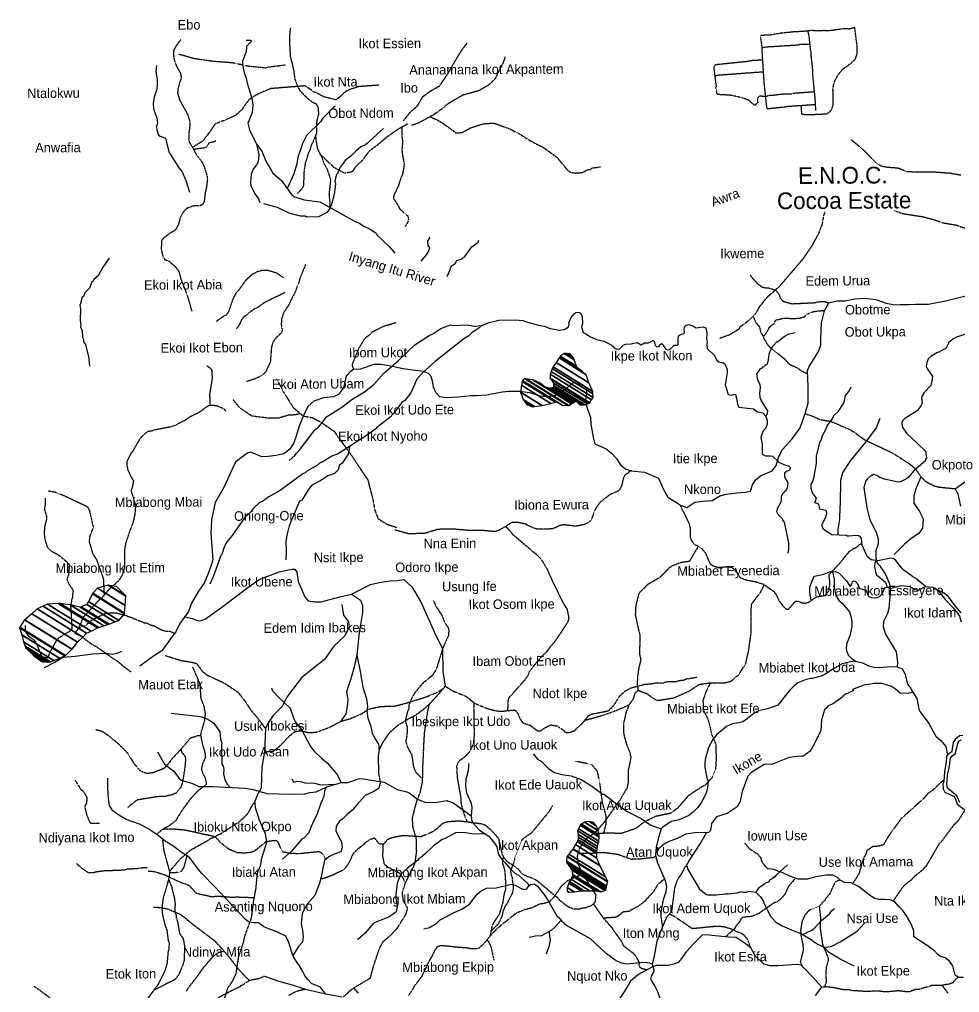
# Model space of a CAD drawing. Header units: metres. Extents: x 321186 to 621985, y 106829 to 204599.
# Drawn here: x 583827 to 603519, y 142399 to 162789 of the extents above; entities that cross this region are included whole.
import ezdxf
from ezdxf.enums import TextEntityAlignment as Align

# ---------------------------------------------------------------- set-up
doc = ezdxf.new("R2010")
doc.units = ezdxf.units.M
doc.header["$MEASUREMENT"] = 0
doc.linetypes.add('DASHED', pattern=[0.75, 0.5, -0.25])
doc.linetypes.add('HIDDEN', pattern=[0.375, 0.25, -0.125])
for name, color, linetype in [('11', 7, 'CONTINUOUS'), ('15', 7, 'CONTINUOUS'), ('18', 7, 'CONTINUOUS')]:
    doc.layers.add(name, color=color, linetype=linetype)
doc.styles.get("Standard").update_dxf_attribs({"font": 'txt', "height": 0.2})

msp = doc.modelspace()

# ---------------------------------------------------------------- linework, layer by layer
at = {"layer": '15', "color": 1, "linetype": 'DASHED'}
for points in [[(589503, 162615), (589487, 162486), (589485, 162267), (589500, 162007), (589567, 161741), (589592, 161553), (589655, 161376), (589699, 161298), (589868, 161128), (589948, 161069), (590038, 161022), (590078, 160953), (590092, 160811), (590053, 160657), (590049, 160410), (590030, 160361), (590034, 160272), (590064, 160092), (590163, 159894), (590206, 159766), (590278, 159636), (590343, 159436), (590310, 159122), (590330, 158938), (590332, 158830)], [(600338, 162544), (600364, 162435), (600391, 162155), (600407, 162104), (600405, 162031), (600434, 161799), (600442, 161607), (600490, 161118), (600503, 160881)], [(587207, 162370), (587113, 162244), (587060, 162151), (587051, 162119), (587058, 161996), (587074, 161922), (587114, 161816), (587200, 161660), (587215, 161571), (587146, 161344), (587139, 161245), (587180, 161102), (587352, 160793), (587393, 160652), (587396, 160574), (587373, 160377), (587374, 160259), (587382, 160218), (587442, 160129), (587531, 159953), (587640, 159815), (587680, 159742), (587758, 159513), (587763, 159430), (587746, 159290), (587714, 159137), (587694, 158969), (587658, 158905), (587592, 158881), (587466, 158880), (587334, 158832), (587283, 158784), (587232, 158713), (587192, 158626), (587166, 158521), (587108, 158396), (587065, 158354), (587020, 158334), (586862, 158223), (586805, 158155), (586795, 157977), (586828, 157828), (586869, 157761), (586952, 157727), (587085, 157616), (587165, 157510), (587207, 157350), (587340, 157008), (587438, 156667)], [(600380, 162267), (600178, 162264), (600139, 162250), (599455, 162208), (599380, 162190), (599375, 162167), (599422, 161451), (599476, 160944), (599487, 160919), (599806, 160954), (599834, 160951), (599915, 160969), (600496, 161009)], [(599390, 161936), (599204, 161929), (599061, 161905), (598444, 161842), (598393, 161828), (598370, 161779), (598421, 161375)], [(599406, 161688), (598477, 161619), (598393, 161603)], [(600475, 161271), (600035, 161238), (600004, 161226), (599776, 161219), (599611, 161195), (599533, 161196), (599452, 161167)], [(587939, 160249), (587897, 160221), (587788, 160197), (587760, 160128), (587717, 160099), (587479, 160064)], [(603545, 159523), (603320, 159564), (602962, 159590), (602432, 159593), (602232, 159671), (602001, 159690), (601882, 159712), (601776, 159778), (601500, 160062), (601255, 160262)], [(602159, 158783), (602327, 158723), (602759, 158655), (603026, 158582), (603164, 158530), (603457, 158480), (603578, 158435), (603670, 158412), (603849, 158408), (604067, 158359), (604152, 158318), (604288, 158284), (604368, 158325), (604615, 158402), (604708, 158448), (604904, 158523)], [(589373, 157366), (589217, 157473), (589019, 157531), (588898, 157527), (588818, 157503), (588689, 157438), (588546, 157299), (588430, 157134), (588357, 157052), (588295, 156924), (588205, 156664), (588153, 156589), (588122, 156582), (587948, 156460)], [(599134, 157433), (599173, 157377), (599293, 157248), (599381, 157184), (599461, 157165), (599521, 157163), (599663, 157121), (599737, 157032), (599767, 156938), (599825, 156884), (600011, 156832), (600505, 156856), (600533, 156869), (600636, 156880), (600701, 156876), (600780, 156850)], [(589390, 157065), (588973, 156863), (588896, 156814), (588832, 156758), (588746, 156720), (588656, 156658), (588564, 156576), (588531, 156563), (588478, 156494), (588434, 156398), (588371, 156305)], [(587750, 155534), (587820, 155490), (587855, 155435), (587863, 155269), (587809, 154932), (587818, 154697)], [(588151, 154584), (588098, 154633), (587965, 154689), (587864, 154703), (587781, 154693), (587584, 154551), (587402, 154461), (587278, 154378), (587132, 154307), (587113, 154288), (586984, 154248), (586634, 154182), (586607, 154164), (586522, 154154), (586438, 154094), (586350, 154007), (586203, 153747), (586157, 153691), (586076, 153526), (586077, 153438), (586097, 153344), (586170, 153192), (586214, 153127), (586195, 153008), (586166, 152917), (586174, 152862), (586188, 152842), (586259, 152602), (586240, 152408), (586203, 152240), (586142, 152090), (586048, 151807), (586024, 151643), (586029, 151318), (585975, 151137), (585895, 151018), (585677, 150822), (585596, 150716), (585575, 150700), (585565, 150676), (585510, 150641), (585167, 150268), (585057, 150024), (584985, 149927)], [(600286, 154529), (600438, 154478), (600609, 154403), (600820, 154369), (601223, 154197), (601340, 154122), (601519, 153988), (602112, 153708), (602483, 153469), (602601, 153368), (602712, 153201), (602815, 153104), (602985, 153018), (603077, 152993), (603430, 152956)], [(596647, 153332), (596598, 153310), (596574, 153282), (596522, 153252), (596479, 153191), (596444, 153031), (596403, 152945), (596358, 152901), (596185, 152825), (595982, 152665), (595888, 152527), (595799, 152292), (595743, 152246), (595662, 152205), (595477, 152169), (595232, 152200), (595153, 152186), (594995, 152113), (594677, 152108), (594617, 152122), (594458, 152195), (594445, 152211), (594248, 152253), (594134, 152245), (594009, 152163), (593869, 152083), (593787, 152056), (593504, 152083), (593257, 152079), (592913, 152109), (592735, 152112), (592580, 152101), (592318, 152018), (591977, 152011), (591693, 152090)], [(584368, 152758), (584368, 152644), (584348, 152520), (584390, 152389), (584392, 152312), (584351, 152151), (584343, 152002), (584364, 151874), (584406, 151739), (584489, 151654), (584649, 151565), (584810, 151431), (584862, 151376), (584869, 151324), (584854, 151152), (584820, 151050), (584873, 150937), (584942, 150845), (584950, 150796), (584942, 150773), (584937, 150669), (584921, 150644), (584898, 150490), (584924, 150077), (584918, 149982)], [(588960, 147441), (589145, 147458), (589282, 147563), (589471, 147764), (589597, 147869), (589724, 147886), (589885, 147845), (590046, 147856), (590311, 147952), (590560, 148084), (590753, 148138), (590994, 148240), (591144, 148340), (591391, 148394), (591673, 148401), (591880, 148450), (592329, 148589), (592604, 148701), (592713, 148775), (592743, 148820), (592898, 148723), (593175, 148610), (593366, 148459), (593615, 148356), (593811, 148300), (593955, 148295), (594076, 148312), (594214, 148313), (594272, 148240), (594307, 148141), (594371, 148052), (594521, 148001), (594673, 147887), (594736, 147882), (594822, 147940), (594960, 148009), (595093, 147984), (595197, 147916), (595261, 147854), (595342, 147844), (595462, 147892), (595680, 148108), (595938, 148178), (596094, 148226), (596329, 148311), (596599, 148428), (596696, 148565), (596724, 148675), (596787, 148733), (596972, 148661), (597094, 148573), (597181, 148521), (597319, 148538), (597543, 148576), (597859, 148719), (598066, 148857), (598302, 148890), (598601, 148892), (598733, 148924), (598888, 149051), (599042, 149293), (599104, 149576), (599153, 149927), (599157, 150241), (599156, 150399), (599161, 150530), (599275, 150688), (599355, 150788), (599429, 150945), (599250, 151002), (599054, 151037), (598932, 151089), (598811, 151256), (598753, 151303), (598660, 151318), (598545, 151307), (598465, 151301), (598361, 151332), (598309, 151368), (598268, 151447), (598239, 151520), (598204, 151603), (598122, 151702), (598047, 151749), (597966, 151785), (597902, 151879), (597885, 151931), (597884, 152041), (597883, 152136), (597860, 152225), (597807, 152329), (597766, 152423), (597714, 152512), (597673, 152611)], [(594009, 152163), (594086, 152092), (594159, 151999), (594536, 151680), (594551, 151657), (594609, 151619), (594698, 151541), (594785, 151431), (594889, 151251), (594981, 151038), (595208, 150573), (595297, 150432), (595334, 150247), (595309, 150155), (595048, 149764), (594946, 149645), (594865, 149532), (594736, 149413), (594501, 149115), (594476, 149042), (594410, 148944), (594076, 148571), (594055, 148503), (594058, 148407), (594049, 148308)], [(598047, 151749), (597939, 151570), (597859, 151434), (597686, 151406), (597560, 151364), (597439, 151300), (597239, 151094), (596975, 150941), (596803, 150767), (596737, 150513), (596727, 150314), (596780, 150063), (596822, 149890), (596818, 149597), (596818, 149471), (596842, 149377), (596797, 149183), (596775, 149020), (596765, 148853), (596787, 148733)], [(599429, 150945), (599624, 150805), (599673, 150744), (599735, 150612), (599871, 150440), (599936, 150430), (600085, 150601), (600137, 150596), (600204, 150571), (600292, 150560), (600366, 150581), (600517, 150690), (600708, 150723), (600787, 150826), (600794, 150906), (600804, 150926), (600806, 151007), (600785, 151129), (600791, 151159), (601046, 151432), (601118, 151533), (601212, 151640), (601294, 151700), (601351, 151723), (601433, 151792), (601478, 151815)], [(592496, 150622), (592548, 150495), (592664, 150324), (592742, 150139), (592814, 150032), (592820, 149974), (592810, 149863), (592797, 149851), (592689, 149601), (592557, 149172), (592473, 149040), (592284, 148888), (592105, 148676), (592056, 148593), (591986, 148434), (591979, 148329), (591958, 148302), (591911, 148104)], [(585063, 150037), (585222, 150100), (585342, 150206), (585610, 150337), (585713, 150356), (585845, 150357), (586064, 150301), (586104, 150278), (586172, 150261), (586300, 150202), (586414, 150166), (586432, 150151), (586489, 150141), (586595, 150094), (586634, 150090), (586805, 149998), (586907, 149970), (586985, 149971), (587078, 149925)], [(583947, 150091), (583948, 149995), (583975, 149920), (584013, 149870), (584120, 149797), (584165, 149751), (584281, 149462), (584319, 149428), (584409, 149419), (584438, 149436), (584461, 149513), (584601, 149772), (584655, 149835), (584908, 149990)], [(584985, 149927), (585103, 149875), (585359, 149687), (585431, 149655), (585794, 149396), (585868, 149353), (586019, 149223), (586160, 149121)], [(586880, 149462), (587222, 149354), (587411, 149327), (587536, 149295), (587660, 149128), (587752, 149055), (588104, 148890), (588398, 148698), (588551, 148508), (588660, 148332), (588793, 148177), (588982, 147929)], [(587450, 149223), (587613, 148851), (587616, 148666), (587627, 148550), (587681, 148431), (587715, 148249), (587704, 148101), (587631, 147863), (587620, 147786), (587661, 147591), (587713, 147423), (587717, 147317), (587669, 147214), (587636, 147096), (587665, 146986), (587715, 146900), (587736, 146799), (587735, 146759), (587687, 146704), (587652, 146693), (587563, 146625), (587407, 146457), (587225, 146207), (587096, 145996), (586957, 145889), (586818, 145813), (586716, 145727)], [(598017, 149000), (597872, 148978), (597848, 148967), (597816, 148974), (597744, 148941), (597633, 148929), (597596, 148911), (597358, 148905), (597302, 148876), (597253, 148883), (597135, 148878), (597051, 148861), (596908, 148849), (596621, 148771), (596496, 148699), (596382, 148590), (596280, 148422), (596161, 148296), (595805, 148225), (595734, 148186), (595621, 148049)], [(590612, 142303), (590756, 142440), (590831, 142498), (591180, 142705), (591236, 142925), (591304, 143135), (591372, 143330), (591446, 143466), (591601, 143598), (591744, 143751), (591926, 144046), (591960, 144166), (591867, 144328), (591848, 144490), (591910, 144690), (591979, 144832), (592115, 145105), (592148, 145363), (592140, 145630), (592099, 145766), (592064, 145897), (592063, 146070), (592113, 146269), (592164, 146448), (592221, 146584), (592271, 146815), (592280, 147171), (592300, 147622), (592316, 147874), (592377, 148267), (592416, 148443), (592547, 148585), (592713, 148775)], [(591359, 147477), (591455, 147662), (591591, 147860), (591622, 147879), (591746, 147994), (591998, 148149), (592135, 148218), (592284, 148329), (592416, 148443)], [(593348, 148473), (593341, 148360), (593351, 147791), (593335, 147616), (593275, 147481), (593232, 147414), (593124, 147311), (593029, 147245), (592998, 147192), (592984, 147145), (592995, 146909), (593068, 146502), (593077, 146342), (593146, 146116), (593205, 145970)], [(596599, 148428), (596530, 148262), (596481, 148035), (596477, 147874), (596494, 147769), (596549, 147580), (596616, 147422), (596621, 147367), (596633, 147346), (596620, 147239), (596577, 147053), (596576, 146796), (596554, 146688), (596401, 146430), (596069, 145960), (595899, 145763), (595698, 145618), (595562, 145432), (595508, 145254), (595533, 145077), (595620, 144890), (595898, 144443), (595885, 144294), (595819, 144225), (595765, 144201), (595716, 144192), (595698, 144173), (595609, 144164), (595566, 144148), (595444, 144146), (595348, 144180), (595243, 144249), (595136, 144339), (595098, 144389), (595058, 144415), (594704, 144716), (594590, 144788), (594481, 144823), (594384, 144871), (594335, 144911), (594287, 144974), (594213, 145034), (594069, 145120), (593986, 145211), (593944, 145293), (593871, 145617), (593723, 145787), (593595, 145897), (593519, 145928), (593326, 145954), (593025, 145993), (592815, 145975), (592738, 145959), (592666, 145923), (592580, 145836), (592494, 145775), (592398, 145726), (592230, 145662), (591872, 145686), (591672, 145652), (591547, 145611), (591454, 145514), (591442, 145484), (591432, 145265), (591464, 145096), (591536, 145032), (591587, 145012), (591623, 144982), (591665, 144974), (591686, 144955), (591786, 144907), (591808, 144871), (591865, 144788), (591907, 144678)], [(591913, 148075), (591951, 147942), (591942, 147789), (591922, 147673), (591925, 147634), (591956, 147536), (592044, 147378), (592079, 147137), (592098, 147078), (592141, 146998), (592248, 146899)], [(585427, 147909), (585520, 147888), (585597, 147850), (585706, 147774), (585892, 147617), (586083, 147426), (586215, 147214), (586310, 147095), (586365, 147040), (586494, 146995), (586610, 147004), (586864, 147104), (586984, 147235), (587004, 147274), (587280, 147575), (587402, 147727), (587435, 147747), (587526, 147768), (587543, 147782), (587628, 147787)], [(587204, 147492), (587224, 147440), (587300, 147343), (587304, 147265), (587288, 147095), (587242, 146807), (587206, 146696), (587108, 146575), (587077, 146568), (587032, 146544), (586877, 146509), (586707, 146501), (586287, 146433), (586096, 146275)], [(584991, 146852), (585103, 146668), (585177, 146598), (585236, 146488), (585241, 146435), (585231, 146412), (585231, 146367), (585198, 146309), (585196, 146276), (585228, 146149), (585282, 145997), (585316, 145946), (585504, 145947)], [(588754, 146399), (588665, 146262), (588630, 146187), (588574, 146108), (588429, 145974), (588045, 145724), (587795, 145602), (587781, 145586), (587401, 145374), (587181, 145184), (586969, 144935)], [(594991, 146311), (594906, 146173), (594555, 145748), (594362, 145606), (594346, 145584), (594200, 145211), (594191, 145158), (594111, 144941), (594130, 144852), (594145, 144821), (594147, 144760), (594167, 144656), (594165, 144535), (594153, 144493), (594039, 144261), (593987, 144191), (593980, 144153), (593960, 144121), (593934, 144009), (593884, 143888), (593852, 143835), (593702, 143684), (593680, 143571)], [(590246, 145193), (590179, 145299), (590150, 145327), (590103, 145349), (589696, 145307), (589512, 145311), (589348, 145342), (589326, 145358), (589252, 145543), (589222, 145572), (589195, 145583), (588989, 145558), (588743, 145355), (588699, 145348), (588684, 145335), (588512, 145317), (588454, 145328), (588374, 145329), (588358, 145343), (588213, 145400), (588023, 145552), (588007, 145582), (587919, 145663), (587313, 145797), (587035, 145824), (586897, 145825), (586812, 145808)], [(586823, 145614), (586836, 145463), (586857, 145341), (586969, 144935), (586966, 144875), (586963, 144816), (586836, 144376), (586806, 144159), (586828, 143997), (586877, 143804), (586912, 143723), (586941, 143494), (586963, 143434), (586950, 143277), (586941, 143275), (586918, 143009)], [(591449, 145500), (591360, 145515), (591270, 145633), (591180, 145608), (591082, 145549), (591020, 145483), (590909, 145403), (590817, 145311), (590712, 145093), (590659, 145020), (590595, 144958), (590411, 144868), (590221, 144794), (590136, 144777)], [(599015, 145533), (599118, 145414), (599276, 145312), (599353, 145229), (599368, 145166), (599390, 145122), (599461, 145028), (599513, 144992)], [(587333, 145268), (587266, 145017), (587212, 144936), (587152, 144913), (586984, 144905)], [(595527, 145318), (595783, 145317), (595951, 145336), (596063, 145337), (596356, 145299), (596636, 145196), (596812, 145201), (597112, 145233), (597140, 145249), (597145, 145258)], [(586504, 145014), (586337, 145005), (586297, 144992), (586074, 144981), (586049, 144969), (585915, 144956), (585616, 144949), (585443, 144926), (585362, 144906), (585277, 144905), (585153, 144986), (585027, 145097)], [(588891, 145174), (588868, 145047), (588817, 144939), (588801, 144859), (588775, 144579), (588729, 144333), (588682, 143962), (588538, 143570), (588511, 143436), (588415, 143155), (588358, 142790), (588269, 142609), (588184, 142491), (588154, 142374), (588085, 142201), (588091, 142199), (588086, 142182), (588082, 142165), (588069, 142074)], [(588738, 144383), (588371, 144396), (588293, 144390), (587952, 144415), (587868, 144400), (587556, 144468), (587514, 144487), (587500, 144518), (587386, 144633), (587343, 144656), (587226, 144693), (586868, 144861), (586681, 144920), (586607, 144934), (586520, 144936)], [(586949, 144769), (587012, 144616), (587071, 144379), (587086, 144258), (587081, 144089), (587112, 144011), (587112, 143969), (587138, 143881), (587180, 143636), (587238, 143560), (587261, 143509), (587291, 143328), (587274, 143164), (587281, 143091), (587244, 142968), (587162, 142771), (587085, 142672), (586638, 142443)], [(595626, 144881), (595284, 144729), (595172, 144619), (595017, 144394), (594916, 144292), (594808, 144263), (594725, 144252), (594564, 144173), (594397, 144129), (594231, 144059), (593847, 143753), (593717, 143618), (593539, 143408), (593457, 143333), (593418, 143315), (593284, 143312), (593191, 143336), (593059, 143340), (592668, 143382), (592583, 143360), (592523, 143281), (592465, 143156), (592409, 143067), (592247, 142727), (592093, 142529), (592066, 142472), (591976, 142335)], [(600073, 144799), (600063, 144773), (599940, 144627), (599858, 144458), (599774, 144356), (599701, 144302), (599619, 144268), (599315, 144055), (599165, 143992), (598987, 143976), (598941, 143942), (598919, 143892), (598839, 143799), (598807, 143738), (598616, 143566)], [(597344, 144767), (597278, 144732), (597198, 144660), (597112, 144519), (596928, 144312), (596768, 144188), (596741, 144185), (596597, 144100), (596468, 144085), (596387, 144015), (596314, 143974), (596067, 143957)], [(601018, 144756), (600924, 144721), (600879, 144648), (600798, 144461), (600767, 144441), (600755, 144411), (600710, 144369), (600702, 144338), (600581, 144208), (600394, 144135), (600336, 144091), (600272, 144009), (600221, 143898), (600189, 143707), (600197, 143588), (600233, 143420), (600246, 143294), (600183, 143045), (600207, 142976)], [(586638, 144191), (586785, 144181), (586937, 144151), (587197, 144038), (587297, 143964), (587417, 143861), (587921, 143479), (588117, 143261), (588239, 143116), (588402, 142899), (588565, 142727), (588647, 142651)], [(595849, 144256), (596055, 143962), (596248, 143742), (596254, 143722), (596429, 143485), (596480, 143379), (596687, 143223), (596740, 143154), (596807, 143023), (596802, 142979), (596816, 142938), (596855, 142909), (596915, 142894), (596967, 142874)], [(600581, 144208), (600605, 143980), (600601, 143735), (600649, 143410), (600765, 143132), (600765, 143051), (600725, 142926), (600717, 142792), (600726, 142621), (600689, 142515)], [(599145, 143336), (599084, 143509), (599014, 143592), (598956, 143636), (598882, 143659), (598752, 143724), (598580, 143776), (598434, 143786), (597921, 143736), (597545, 143992), (597467, 144031)], [(588117, 143261), (587991, 143235), (587869, 143141), (587678, 142920), (587532, 142715), (587366, 142503), (587317, 142422)], [(586917, 143011), (586879, 142871), (586729, 142567), (586407, 142128)], [(588963, 142742), (588851, 142690), (588647, 142651), (588590, 142613), (588558, 142602), (588522, 142565), (588458, 142537), (588443, 142516), (588358, 142481), (587995, 142291)], [(584132, 142530), (584238, 142460), (584516, 142248), (584597, 142199), (584759, 142069), (584771, 142072), (584806, 141924), (584856, 141784), (584964, 141669), (584978, 141643), (584981, 141565), (584956, 141431), (584934, 141141), (584946, 141005), (584985, 140943), (585108, 140783), (585309, 140480), (585380, 140318), (585458, 140030), (585562, 139794)], [(603493, 142724), (603439, 142677), (603369, 142597), (603295, 142574), (603155, 142549), (602938, 142547), (602854, 142513), (602774, 142499), (602678, 142466), (602591, 142461), (602476, 142417), (602429, 142410), (602240, 142434), (601975, 142411), (601829, 142427), (601539, 142422), (601246, 142440), (601222, 142453), (601078, 142458), (600873, 142501), (600737, 142516), (600636, 142513)], [(603155, 142549), (603277, 142383)], [(589467, 142342), (589607, 142416), (589687, 142445), (589818, 142469)]]:
    msp.add_lwpolyline(points, dxfattribs=at)
at = {"layer": '15', "color": 1, "linetype": 'HIDDEN'}
for points in [[(600199, 160988), (600208, 160819), (600217, 160803), (600372, 160795), (600733, 160812), (600799, 160850), (600845, 160914), (600875, 161010), (600868, 161341), (600900, 161489), (600975, 161624), (601074, 161752), (601236, 161864), (601338, 161960), (601376, 162070), (601375, 162228), (601325, 162618), (601221, 162588), (601086, 162592), (600775, 162549), (600683, 162555), (600531, 162547), (600410, 162558), (600338, 162544), (600028, 162526), (599773, 162499), (599567, 162464), (599359, 162453), (599349, 162428), (599380, 162190)], [(593196, 162286), (593060, 162105), (592775, 161617), (592615, 161385), (592411, 161268), (592262, 161156), (592152, 160966), (591998, 160831), (591868, 160662)], [(587162, 162067), (587490, 161972), (587906, 161915), (588288, 161886), (588634, 161812), (588992, 161776), (589020, 161791), (589398, 161838)], [(594003, 162011), (593955, 161876), (593787, 161545), (593657, 161417), (593447, 161294), (593088, 161194), (593074, 161174), (593040, 161162), (592762, 160994), (592726, 160952), (592494, 160785), (592180, 160615), (592041, 160569)], [(591362, 161412), (590946, 161383), (590725, 161313), (590653, 161274), (590520, 161150), (590454, 161103), (590190, 161172), (590063, 161243), (589990, 161271), (589815, 161397), (589095, 161340), (588849, 161239), (588656, 161128), (588558, 161010), (588495, 160908), (588352, 160778), (588141, 160682), (587923, 160599), (587833, 160461), (587666, 160240), (587470, 160121)], [(599451, 161175), (599339, 161180), (599315, 161173), (599285, 161134), (599291, 161049), (599230, 160984), (599103, 161096), (598955, 161149), (598741, 161197), (598454, 161216), (598442, 161232), (598412, 161373)], [(592432, 160749), (592579, 160686), (592747, 160578), (592972, 160412), (593100, 160419), (593279, 160519), (593535, 160602), (593738, 160618), (593816, 160599), (594098, 160497), (594301, 160392), (594533, 160244), (594796, 160110), (595077, 159910), (595315, 159625), (595381, 159584), (595471, 159571), (595622, 159583), (595728, 159640), (595796, 159649), (595822, 159677), (596013, 159703)], [(591957, 160599), (591742, 160478), (591525, 160326), (591321, 160153), (591152, 160027), (591050, 159895), (591025, 159848), (590864, 159699), (590802, 159605), (590784, 159593), (590636, 159567), (590420, 159683), (590121, 159969)], [(591834, 160529), (591835, 160375), (591853, 160225), (591838, 160059), (591851, 159943), (591883, 159781), (591881, 159704), (591845, 159525), (591818, 159478), (591766, 159311), (591672, 159111), (591659, 159046), (591743, 158916), (591788, 158825), (591964, 158668), (591974, 158603), (591964, 158547), (591903, 158448)], [(590030, 160361), (589974, 160223), (589942, 160168), (589916, 160063), (589882, 159999), (589814, 159785), (589784, 159571), (589777, 159311), (589740, 159232), (589645, 159139)], [(600702, 158748), (600677, 158706), (600638, 158489), (600557, 158289), (600414, 158026), (600231, 157762), (599744, 157193), (599467, 156946), (599363, 156808), (599334, 156783), (599242, 156619), (599081, 156462), (598915, 156341), (598895, 156294), (598693, 156176), (598497, 156106)], [(589816, 157647), (589706, 157379), (589672, 157258), (589643, 157202), (589609, 157092), (589456, 156789), (589367, 156657), (589321, 156531), (589309, 156400), (589331, 156279), (589323, 156235), (589200, 156114), (589131, 156020), (589105, 155916), (589081, 155609), (588973, 155383), (588872, 155310), (588769, 155260), (588589, 155199)], [(599409, 156133), (599519, 156292), (599534, 156338), (599641, 156424), (599662, 156479), (599675, 156490), (599836, 156532), (600054, 156522), (600180, 156533), (600262, 156555), (600332, 156618), (600460, 156669), (600628, 156688), (600691, 156686)], [(591708, 156430), (591447, 156354), (591196, 156228), (591176, 156191), (591049, 156093), (590931, 155892), (590796, 155566), (590793, 155541), (590822, 155454)], [(600339, 155359), (600209, 155420), (600126, 155481), (599965, 155554), (599871, 155657), (599596, 155880), (599494, 155977), (599477, 156024), (599420, 156104), (599415, 156151), (599362, 156227), (599332, 156350), (599262, 156425), (599197, 156575)], [(589218, 155249), (589357, 154984), (589510, 154739), (589571, 154646), (589770, 154481), (589967, 154444), (590137, 154355), (590416, 154161), (590637, 153855), (590721, 153744), (591122, 153141), (591225, 152756), (591271, 152504), (591337, 152331), (591522, 152212), (591732, 152146)], [(589710, 154531), (589615, 154503), (589466, 154496), (589246, 154432), (589052, 154431), (588696, 154478), (588451, 154642), (588303, 154821)], [(585606, 150728), (585590, 151068), (585451, 151460), (585373, 151578), (585291, 151852), (585306, 151962), (585378, 152151), (585301, 152490), (585268, 152557), (585240, 152580), (584743, 152815), (584570, 152882), (584426, 152907)], [(598302, 148890), (598210, 148711), (598144, 148520), (598154, 148313), (598256, 148107), (598326, 147810), (598411, 147604), (598422, 147282), (598406, 147076), (598340, 146907), (598198, 146753), (597997, 146630), (597838, 146521), (597612, 146260), (597462, 146152), (597151, 146089), (596916, 145972), (596732, 145834), (596438, 145732), (596161, 145738), (595875, 145729)], [(596068, 145745), (596117, 145921), (596116, 146105), (596039, 146387), (595986, 146785), (595934, 147037), (595815, 147174), (595461, 147248)], [(603192, 146848), (603135, 146809), (602967, 146647), (602866, 146575), (602766, 146464), (602292, 146038), (602027, 145671), (601925, 145495), (601827, 145464), (601706, 145459), (601578, 145373), (601543, 145270), (601509, 145222), (601411, 144885), (601279, 144681)], [(603632, 146225), (603480, 145989), (603403, 145916), (603132, 145549), (603095, 145522), (602826, 145061), (602734, 144958), (602550, 144811), (602525, 144772), (602359, 144642), (602349, 144621), (602310, 144584), (602127, 144314)], [(593961, 145261), (593944, 145110), (593987, 144977), (594003, 144819), (594010, 144567), (593979, 144470), (593949, 144280), (593876, 144040), (593733, 143824), (593702, 143684)], [(593621, 143505), (593654, 143460), (593701, 143361), (593766, 143076)]]:
    msp.add_lwpolyline(points, dxfattribs=at)
at = {"layer": '15', "color": 1, "linetype": 'Continuous'}
for points in [[(595421, 155185), (595506, 155158), (595622, 155137), (595703, 155080), (595703, 154944), (595687, 154818), (595699, 154714), (595734, 154604), (595787, 154452), (595794, 154311), (595842, 154034), (595883, 153898), (596114, 153789), (596224, 153711), (596334, 153592), (596410, 153461), (596526, 153368), (596647, 153332), (596918, 153302), (597213, 153178), (597318, 152943), (597411, 152776), (597579, 152672), (597673, 152611), (597804, 152564), (597977, 152675), (598144, 152692), (598339, 152709), (598500, 152809), (598632, 152842), (598857, 152869), (599035, 152881), (599139, 152908), (599190, 153060), (599258, 153150), (599350, 153229), (599597, 153330), (599677, 153441), (599728, 153608), (599796, 153766), (599893, 153872), (600013, 153998), (600184, 154235), (600286, 154529), (600348, 154749), (600346, 155100), (600338, 155430), (600372, 155520), (600560, 155814), (600616, 155966), (600616, 156103), (600627, 156435), (600689, 156681), (600780, 156850), (600958, 156893), (601125, 156894), (601326, 156937), (601539, 156949), (601764, 156919), (601984, 156842), (602162, 156812), (602278, 156818), (602450, 156819), (602600, 156820), (602871, 156822), (603222, 156892), (603768, 157027)], [(595421, 155185), (595289, 155059), (595123, 154942), (595037, 154900), (594876, 154878), (594732, 154898), (594518, 154964), (594299, 154994), (594068, 154993), (593948, 154976), (593752, 154944), (593620, 154917), (593401, 154905), (593280, 154904), (593015, 154876), (592750, 154859), (592635, 154884), (592548, 154972), (592501, 155087), (592477, 155208), (592453, 155307), (592395, 155370), (592291, 155411), (592118, 155436), (591865, 155466), (591640, 155517), (591403, 155562), (591248, 155561), (591047, 155492), (590972, 155460), (590822, 155454), (590765, 155416), (590673, 155311), (590612, 155070), (590509, 154928), (590406, 154880), (590193, 154857), (589991, 154793), (589877, 154688), (589782, 154512), (589686, 154270), (589618, 154039), (589568, 153903), (589493, 153787), (589367, 153687), (589200, 153654), (589034, 153632), (588901, 153626), (588774, 153683), (588676, 153719), (588601, 153703), (588481, 153613), (588349, 153513), (588284, 153365), (588116, 152998), (587928, 152667), (587850, 152305), (587835, 152016), (587847, 151833), (587874, 151469), (587840, 151354), (587778, 151180), (587693, 150976), (587579, 150812), (587430, 150560), (587369, 150383), (587243, 150209), (587186, 150134), (587100, 149956), (587015, 149835), (586810, 149562), (586655, 149461), (586540, 149377), (586351, 149235)], [(602712, 153201), (602610, 152977), (602561, 152810), (602562, 152650), (602680, 152476), (602757, 152324), (602741, 152126), (602666, 152019), (602508, 151912), (602358, 151789), (602217, 151651), (602151, 151575)], [(603550, 152588), (603489, 152839), (603430, 152956), (603730, 153167)], [(587312, 150267), (587444, 150236), (587554, 150195), (587618, 150190), (587721, 150233), (588065, 150476), (588409, 150730), (588587, 150872), (588845, 151057), (589264, 151217), (589529, 151271), (589592, 151272), (589639, 151204), (589663, 151010), (589803, 150692), (589873, 150608), (590006, 150583), (590150, 150584), (590535, 150691), (590782, 150745), (591178, 150952), (591397, 151001), (591593, 151023), (591731, 151034), (591876, 151051), (592044, 150900), (592236, 150587), (592523, 149945), (592686, 149600), (592695, 149124), (592743, 148820)], [(590782, 150745), (590970, 150621), (591016, 150511), (591012, 150359), (590940, 149940), (590891, 149473), (590846, 149242), (590762, 148949), (590677, 148698), (590702, 148536), (590691, 148394), (590663, 148237), (590560, 148084)], [(590577, 150530), (590615, 150305), (590716, 150169), (590734, 150055), (590635, 149864), (590410, 149657), (590219, 149375), (589995, 149206), (589737, 148991), (589571, 148785), (589430, 148586), (589331, 148395), (589140, 148204), (589040, 148051), (588982, 147929), (588960, 147441), (588904, 147122), (588897, 146901), (588891, 146683), (588808, 146538), (588754, 146399)], [(590891, 149473), (590963, 149124), (591017, 148800), (591099, 148554), (591117, 148392), (591106, 148292), (591125, 148146), (591183, 147999), (591213, 147837), (591277, 147717), (591347, 147602), (591359, 147477), (591343, 147351), (591351, 146994), (591381, 146800), (591353, 146679), (591267, 146616), (591072, 146531), (591015, 146462), (590900, 146336), (590803, 146225), (590700, 146136), (590608, 146046), (590528, 145993), (590460, 145883), (590455, 145788), (590519, 145658), (590571, 145559), (590584, 145438), (590561, 145349), (590418, 145296), (590308, 145243), (590217, 145169), (590189, 145043), (590150, 144822), (590110, 144691), (590014, 144434), (589854, 144250), (589746, 144055), (589730, 143846), (589754, 143699), (589772, 143563), (589755, 143458), (589675, 143363), (589556, 143175)], [(590235, 142373), (590131, 142509), (589946, 142586), (589865, 142669), (589812, 142742), (589760, 142841), (589690, 142956), (589609, 143076), (589556, 143175), (589468, 143447), (589404, 143578), (589219, 143671), (589051, 143733), (588947, 143774), (588832, 143857), (588728, 143861), (588624, 143882), (588555, 143934), (588126, 144392), (587922, 144611), (587647, 144895), (587571, 144984), (587461, 145140), (587379, 145239), (587217, 145338), (587038, 145473), (586876, 145571), (586708, 145706), (586529, 145826), (586338, 145929), (586061, 146022), (585905, 146115), (585783, 146208), (585714, 146318), (585695, 146475), (585677, 146679), (585676, 146731), (585675, 146894)], [(588891, 145174), (588983, 145459), (589007, 145558), (588981, 145725), (588854, 146014), (588777, 146249), (588754, 146399)], [(603604, 142717), (603506, 142716), (603430, 142763), (603377, 142956), (603308, 143055), (603215, 143123), (603105, 143159), (603059, 143200), (602995, 143273), (602897, 143346), (602839, 143382), (602564, 143566), (602563, 143682), (602522, 143807), (602475, 143891), (602405, 144005), (602324, 144125), (602254, 144198), (602161, 144297), (602063, 144344), (601954, 144348), (601821, 144347), (601740, 144368), (601625, 144446), (601405, 144622), (601249, 144695), (601110, 144704), (601018, 144756), (600960, 144813), (600867, 144860), (600723, 144859), (600510, 144826), (600326, 144778), (600234, 144772), (600136, 144776), (599963, 144838), (599818, 144905), (599715, 144941), (599628, 144978), (599513, 144992)], [(600499, 142334), (600636, 142513), (600439, 142727), (600259, 142919), (600207, 142976), (600103, 142986), (599723, 142958), (599556, 142957), (599423, 142992), (599244, 143159), (599145, 143336), (599029, 143430), (598838, 143549), (598682, 143559), (598400, 143588), (598210, 143608), (598129, 143602), (597952, 143428), (597791, 143249), (597694, 143112), (597626, 143028), (597534, 142996), (597424, 142969), (597315, 142968), (597171, 142967), (597091, 142941), (596844, 142808), (596769, 142755), (596625, 142634), (596494, 142414), (596351, 142214)], [(588963, 142742), (589280, 142628), (589515, 142568), (589818, 142469), (590118, 142397), (590235, 142373), (590587, 142309)], [(590930, 142388), (590831, 142498)]]:
    msp.add_lwpolyline(points, dxfattribs=at)
at = {"layer": '18', "color": 143, "linetype": 'Continuous'}
for points in [[(588579, 162357), (588673, 162352), (588678, 162328), (588586, 162223), (588578, 162115), (588497, 161912), (588501, 161841), (588534, 161671), (588576, 161558), (588599, 161452), (588695, 161137), (588714, 160997), (588698, 160829), (588610, 160615), (588647, 160478), (588795, 160179), (588842, 159950), (588827, 159805), (588794, 159745), (588722, 159654), (588682, 159545), (588664, 159379), (588676, 159310), (588760, 159132), (588832, 159032), (588864, 158953)], [(586700, 161822), (586681, 161690), (586710, 161537), (586711, 161405), (586697, 161308), (586650, 161162), (586626, 161027), (586638, 160918), (586704, 160721), (586716, 160617), (586698, 160544), (586701, 160478), (586742, 160365), (586777, 160340), (586887, 160300), (586958, 160013), (587164, 159678), (587233, 159593), (587315, 159416), (587390, 159170)], [(590442, 160982), (590185, 160719), (590132, 160647), (589837, 160357), (589749, 160177), (589744, 160142), (589659, 159897), (589638, 159762), (589577, 159556), (589436, 159248)], [(591456, 160506), (591164, 160244), (591119, 160194), (591073, 160161), (590980, 160119), (590872, 160030), (590773, 159932), (590652, 159831), (590545, 159692), (590490, 159558), (590471, 159538), (590433, 159407), (590450, 159343), (590420, 159118), (590373, 158935), (590330, 158826), (590268, 158745), (590088, 158651), (589850, 158645), (589813, 158667), (589711, 158669), (589473, 158729), (589233, 158849), (588944, 158926)], [(588795, 160179), (588903, 160027), (588989, 159819), (589137, 159565), (589313, 159414), (589436, 159248), (589524, 159122), (589548, 159108), (589573, 159078), (589794, 159012), (590121, 158967), (590856, 158552), (590950, 158523), (591024, 158467), (591174, 158396), (591289, 158317), (591306, 158283), (591576, 158026), (591691, 157892)], [(592239, 157724), (592354, 157855), (592394, 157930), (592420, 158006), (592390, 158051), (592382, 158144), (592431, 158230)], [(592783, 157403), (592840, 157529), (592870, 157619), (592953, 157677), (592992, 157735), (593072, 157766), (593155, 157820), (593303, 158024), (593435, 158121), (593447, 158165)], [(585708, 157786), (585575, 157600), (585477, 157414), (585388, 157337), (585374, 157308), (585344, 157281), (585294, 157161), (585198, 157059), (585171, 156987), (585139, 156968), (585107, 156838), (585090, 156805), (585102, 156716), (585096, 156481), (585115, 156384), (585108, 156346), (585139, 156267), (585148, 156130), (585168, 156093), (585168, 156037), (585207, 155979), (585250, 155803), (585276, 155732), (585294, 155521)], [(594726, 156379), (594816, 156360), (594947, 156314), (595142, 156279), (595237, 156291), (595318, 156340), (595341, 156397), (595336, 156434), (595385, 156546), (595444, 156622), (595491, 156654), (595561, 156648), (595582, 156636), (595611, 156569), (595621, 156414), (595597, 156341), (595635, 156228), (595708, 156198), (595774, 156145), (595917, 156082), (596065, 156050), (596239, 155966), (596243, 155950), (596258, 155945), (596295, 155898), (596340, 155882), (596405, 155886), (596471, 155961), (596530, 155986), (596632, 155991), (596763, 156021), (596853, 155973), (596921, 156011), (597004, 156016), (597102, 156062), (597125, 156046), (597146, 155967), (597168, 155936), (597220, 155930), (597253, 155983), (597284, 155996), (597365, 155878), (597424, 155864), (597457, 155882), (597541, 155961), (597608, 155963), (597628, 155976), (597626, 156093), (597635, 156157), (597698, 156194), (597752, 156209), (597761, 156252), (597749, 156276), (597760, 156345), (597783, 156376), (597846, 156394), (597930, 156369), (598002, 156330), (598145, 156350), (598204, 156324), (598223, 156223), (598216, 156084), (598233, 156030), (598226, 155985), (598233, 155893), (598381, 155757), (598437, 155648), (598465, 155613), (598570, 155596), (598600, 155575), (598650, 155457), (598649, 155387), (598611, 155135), (598674, 154932), (598742, 154917), (598809, 154934), (598823, 154930), (598850, 154852), (598866, 154719), (598897, 154664), (599202, 154627), (599281, 154569), (599402, 154547), (599457, 154480), (599487, 154390), (599492, 154332), (599484, 154284), (599454, 154220), (599399, 154153), (599358, 154027), (599386, 153882), (599383, 153679), (599453, 153642), (599555, 153646), (599599, 153635), (599737, 153509), (599851, 153455), (599935, 153433), (599979, 153396), (599960, 153346), (599892, 153316), (599892, 153316), (599852, 153281), (599856, 153207), (599922, 153077), (599910, 152970), (599876, 152908), (599850, 152893), (599808, 152846), (599785, 152789), (599781, 152705), (599768, 152660), (599698, 152536), (599683, 152478), (599716, 152422), (599807, 152333), (599817, 152289), (599844, 152254), (599940, 151825), (599940, 151680), (599926, 151609)], [(589479, 153545), (589592, 153649), (589628, 153700), (589686, 153756), (590022, 154195), (590088, 154246), (590211, 154390), (590258, 154464), (590577, 154665), (590790, 154829), (591052, 154989), (591253, 155141), (591466, 155383), (591759, 155633), (592112, 155969), (592408, 156164), (592484, 156199), (592656, 156310), (592858, 156387), (592916, 156377), (593200, 156390), (593357, 156364), (593506, 156379), (593668, 156438), (593868, 156485), (594211, 156493), (594376, 156479), (594442, 156451), (594726, 156379)], [(593506, 156379), (593456, 156328), (593302, 156224), (593238, 156162), (593138, 156096), (592533, 155621), (592260, 155377), (592154, 155249), (592024, 154964), (591899, 154805), (591838, 154765), (591661, 154533), (591583, 154448), (591311, 154236), (591294, 154212), (591115, 154082), (590505, 153684), (590369, 153636), (590169, 153509), (590110, 153490), (590073, 153448), (589846, 153326), (589809, 153291), (589763, 153270), (589289, 152917), (589053, 152783), (588921, 152691), (588856, 152666), (588715, 152532), (588677, 152477), (588539, 152344), (588282, 151974), (588180, 151850), (588125, 151751), (588064, 151578), (588042, 151554), (587882, 151109), (587818, 150958)], [(600076, 156224), (599931, 156185), (599855, 156149), (599705, 156028), (599682, 156024), (599572, 155903), (599528, 155766), (599513, 155654), (599491, 155568), (599438, 155534), (599423, 155511), (599390, 155502), (599376, 155484), (599333, 155460), (599267, 155357), (599284, 155248), (599335, 155141), (599344, 155077), (599329, 154952), (599336, 154877), (599364, 154795), (599495, 154589), (599488, 154533), (599460, 154472)], [(603665, 156203), (603456, 156135), (603376, 156093), (603292, 156022), (603231, 155891), (603104, 155834), (603091, 155818), (603055, 155807), (602925, 155737), (602864, 155681), (602833, 155601), (602820, 155515), (602845, 155463), (602950, 155308), (602949, 155254), (602917, 155118), (602781, 154974), (602733, 154892), (602726, 154856), (602740, 154754), (602717, 154699), (602630, 154590), (602430, 154460), (602385, 154442), (602324, 154380), (602313, 154347), (602319, 154254), (602410, 154118), (602642, 153907), (602804, 153742), (602826, 153605), (602807, 153574), (602805, 153537), (602567, 153339), (602433, 153184), (602396, 153155), (602286, 153102), (602231, 153096), (601950, 153159), (601850, 153193), (601784, 153233), (601720, 153255), (601644, 153211), (601582, 153157), (601558, 153123), (601514, 152984), (601576, 152558), (601576, 152558), (601637, 152303), (601776, 152045), (601816, 151906), (601812, 151791), (601766, 151653), (601765, 151502), (601791, 151394), (601842, 151350), (601951, 151197), (601997, 151106), (602029, 151007), (602047, 150986), (602071, 150868), (602038, 150448), (602013, 150344), (601929, 150173), (601919, 150065), (601972, 149908), (602193, 149535), (602217, 149324), (602211, 149226)], [(602808, 150906), (602648, 151038), (602635, 151060), (602534, 151119), (602352, 151248), (602304, 151296), (602188, 151451), (602141, 151485), (602077, 151503), (601808, 151445), (601671, 151467), (601585, 151537), (601483, 151773), (601467, 151910), (601447, 151939), (601409, 151969), (601345, 151976), (601210, 151961), (601169, 151965), (601146, 151977), (600846, 151989), (600669, 152104), (600640, 152171), (600640, 152214), (600720, 152363), (600742, 152436), (600736, 152485), (600721, 152498), (600592, 152527), (600574, 152632), (600489, 152657), (600520, 152758), (600441, 152873), (600413, 152962), (600413, 153054), (600440, 153092), (600469, 153174), (600523, 153486), (600524, 153639), (600603, 153952), (600620, 153974), (600647, 154072), (600710, 154182), (600746, 154271), (600867, 154432), (600887, 154488), (600984, 154584), (601078, 154719), (601103, 154770), (601129, 154912), (601210, 155003), (601249, 155088)], [(601849, 154427), (601770, 154235), (601547, 153931), (601228, 153539), (601068, 153287), (601029, 153135), (601022, 152632), (601010, 152582), (601005, 152312), (600973, 152100), (600972, 151984)], [(590737, 153836), (590710, 153678), (590586, 153491), (590527, 153440), (590500, 153350), (590425, 153274), (590288, 153228), (590138, 153129), (589949, 153030), (589874, 152934), (589740, 152717), (589695, 152693), (589478, 152177), (589428, 151985), (589410, 151850), (589414, 151657), (589405, 151465)], [(601775, 151462), (601742, 151397), (601737, 151330), (601761, 151205), (601782, 151151), (601971, 151000), (602000, 150894)], [(600408, 150621), (600383, 150777), (600383, 150900), (600429, 151029), (600476, 151121), (600548, 151140), (600680, 151164), (600792, 151216), (600858, 151214), (600920, 151221), (600997, 151190), (601150, 151028), (601228, 150908), (601262, 150958), (601280, 151014), (601307, 151024), (601331, 151016), (601366, 150986), (601429, 150868), (601557, 150829), (601605, 150717), (601626, 150696), (601670, 150679), (601749, 150672), (601799, 150678), (601847, 150705), (601902, 150756), (601943, 150851), (601972, 150883), (602000, 150894), (602070, 150872), (602173, 150890), (602306, 150929), (602482, 150907), (602574, 150847), (602650, 150832), (602808, 150906), (602967, 150895), (603066, 150829)], [(600858, 151214), (600890, 151061), (600895, 150891), (600925, 150722), (601001, 150606), (601060, 150557), (601212, 150373), (601250, 150260), (601264, 150164), (601262, 150071), (601224, 149873), (601154, 149702), (601146, 149593), (601189, 149469), (601263, 149395), (601341, 149341), (601490, 149309), (601609, 149244), (601729, 149216), (601835, 149208), (602084, 149231), (602211, 149226), (602317, 149180), (602375, 149086), (602432, 148869), (602450, 148834), (602494, 148790), (602506, 148747), (602625, 148557), (602670, 148336), (602692, 148281), (602874, 148035), (603026, 147768), (603127, 147681), (603234, 147553), (603264, 147375)], [(603556, 150357), (603400, 150540), (603298, 150682), (603196, 150770), (603066, 150829), (603223, 150626), (603388, 150459), (603477, 150348), (603516, 150283), (603556, 150165)], [(584353, 149213), (584568, 149323), (584732, 149426), (584996, 149448), (585355, 149497), (585635, 149510), (585775, 149486), (585872, 149507), (585969, 149549)], [(601341, 149341), (601235, 149332), (601060, 149285), (600898, 149195), (600719, 149074), (600621, 149027), (600435, 148979), (600407, 148981), (600304, 148961), (600134, 148887), (600075, 148850), (599956, 148730), (599711, 148421), (599498, 148346), (599310, 148304), (599220, 148255), (599079, 148138), (598978, 148070), (598898, 148048), (598763, 148028), (598635, 147971), (598433, 147805), (598349, 147699), (598262, 147535), (598189, 147283), (598181, 147214), (598185, 147113), (598226, 146900), (598252, 146831), (598239, 146697), (598210, 146577), (598115, 146386), (598038, 146276), (597942, 146182), (597848, 146110), (597649, 146018), (597480, 145980), (597301, 145867), (597268, 145828), (597217, 145668), (597164, 145455), (597153, 145270), (597191, 145119), (597353, 144747), (597383, 144611), (597374, 144589), (597370, 144508), (597311, 144341), (597260, 144082), (597260, 143983), (597290, 143815), (597290, 143749), (597243, 143661), (597240, 143617), (597219, 143594), (597218, 143571), (597178, 143476), (597116, 143128), (597084, 142997)], [(602546, 148683), (602414, 148668), (602277, 148674), (602175, 148757), (602092, 148811), (601896, 148873), (601732, 148875), (601517, 148841), (601275, 148751), (601297, 148740), (601285, 148724), (601172, 148663), (601146, 148658), (601082, 148617), (601074, 148597), (600881, 148455), (600764, 148403), (600739, 148366), (600690, 148325), (600629, 148112), (600611, 147882), (600440, 147542), (600388, 147456), (600239, 147348), (600174, 147354), (599951, 147325), (599601, 147182), (599428, 147176), (599145, 147005), (599085, 146933), (598964, 146613), (598921, 146400), (598858, 146291), (598649, 146148), (598430, 146079), (598321, 145943), (598301, 145792), (598261, 145753), (598222, 145746), (598020, 145751), (597786, 145721), (597589, 145618), (597451, 145571), (597352, 145525), (597220, 145419), (597156, 145325)], [(589106, 148783), (589126, 148719), (589257, 148581), (589497, 148360), (589576, 148131), (589611, 148062), (589734, 147911), (589924, 147557), (590001, 147457), (590157, 147309), (590271, 147214), (590475, 146978), (590564, 146799)], [(587006, 148256), (587558, 148192), (587642, 148173), (587771, 148126), (587898, 148045), (588022, 147861), (588038, 147708), (588065, 147626), (588056, 147574), (588067, 147185), (588093, 147142), (588105, 147071), (588099, 146979), (588130, 146859), (588185, 146758), (588238, 146698)], [(603589, 147782), (603518, 147775), (603431, 147704), (603388, 147637), (603361, 147458), (603345, 147434), (603294, 147406), (603245, 147355), (603240, 147224), (603206, 147032), (603190, 146820), (603169, 146771), (603178, 146667), (603214, 146595), (603407, 146509), (603435, 146451), (603467, 146343), (603692, 146181)], [(603529, 146381), (603464, 146519), (603264, 146684), (603254, 146755), (603269, 146963), (603301, 147106), (603329, 147309), (603355, 147352), (603429, 147404), (603481, 147613), (603481, 147613), (603507, 147670), (603561, 147694)], [(586716, 147445), (586868, 147185), (587059, 147039), (587194, 146858), (587449, 146776), (587586, 146715), (587876, 146714), (588551, 146684), (588722, 146653), (589010, 146569), (589499, 146558), (589806, 146566), (589908, 146593), (590043, 146602), (590251, 146700), (590438, 146766)], [(594586, 147403), (594688, 147282), (594758, 147248), (594919, 147085), (595037, 147010), (595186, 146966), (595386, 146940), (595592, 146864), (595775, 146751), (596018, 146578), (596025, 146553), (596074, 146555), (596304, 146373), (596559, 146194), (596851, 146049), (597055, 145905), (597268, 145827)], [(593230, 147195), (593234, 147144), (593223, 147046), (593178, 146869), (593170, 146724), (593189, 146587), (593286, 146365), (593305, 146274), (593286, 146103), (593303, 145990), (593329, 145949), (593465, 145803), (593656, 145675), (593778, 145528), (593824, 145450), (593864, 145291), (593928, 145185), (593997, 145121), (594118, 144979), (594240, 144873), (594273, 144866), (594473, 144681), (594496, 144632)], [(589535, 146874), (589566, 146809), (589641, 146826), (589736, 146815), (589803, 146795), (590013, 146789), (590134, 146750), (590463, 146767), (590564, 146799), (590703, 146799), (590928, 146875), (590988, 146883), (591465, 146805), (591738, 146656), (591942, 146602), (591990, 146581), (592164, 146448), (592319, 146385), (592534, 146380), (592787, 146421), (592807, 146406), (592907, 146378), (593286, 146103)], [(590246, 146698), (590217, 146617), (590205, 146509), (590172, 146452), (590166, 146414), (590144, 146385), (590058, 146125), (589982, 145977), (589879, 145741), (589793, 145638), (589745, 145610), (589525, 145361), (589338, 145192)], [(593578, 145727), (593340, 145719), (593172, 145748), (592973, 145755), (592731, 145623), (592685, 145605), (592490, 145468), (592319, 145295), (592231, 145225), (592194, 145211), (592172, 145176), (591952, 145003), (591808, 144871), (591741, 144694), (591721, 144500), (591710, 144465), (591712, 144386), (591738, 144197), (591715, 144091), (591645, 144035), (591555, 143979), (591245, 143851), (591072, 143644), (590911, 143504)], [(597791, 145047), (597861, 145174), (598086, 145512), (598222, 145746)], [(597290, 143749), (597388, 143983), (597491, 144094), (597556, 144584), (597598, 144727), (597629, 144797), (597679, 144856), (597779, 145040), (597791, 145047), (597813, 145042), (597819, 144993), (598069, 144568), (598219, 144451), (598250, 144444), (598426, 144445), (598603, 144467), (598681, 144465), (598858, 144488), (598942, 144518), (598981, 144505), (599057, 144503), (599108, 144521), (599250, 144501), (599353, 144405), (599411, 144309), (599426, 144257), (599562, 144001), (599661, 143879), (599803, 143796), (600049, 143689), (600194, 143637), (600414, 143510), (600435, 143486), (600555, 143404), (600670, 143358), (600777, 143253), (601017, 143104), (601025, 143098), (601304, 142962)], [(599915, 145072), (599679, 144857), (599653, 144821), (599581, 144776), (599546, 144764), (599519, 144713), (599445, 144691), (599417, 144660), (599309, 144587), (599250, 144501)], [(592296, 143734), (592418, 143765), (592569, 143856), (592640, 143923), (592944, 144082), (593096, 144148), (593194, 144206), (593254, 144254), (593412, 144461), (593499, 144530), (593607, 144587), (593813, 144595), (594124, 144671), (594209, 144648), (594333, 144578), (594401, 144555), (594458, 144571), (594496, 144632), (594534, 144665), (594611, 144675), (594678, 144627), (594809, 144458), (594892, 144334), (595090, 143992), (595119, 143975), (595184, 143899), (595296, 143807), (595782, 143528), (596102, 143233), (596328, 143067), (596432, 143023), (596549, 143002), (596914, 143032), (597024, 143023), (597084, 142997), (597116, 142878), (597108, 142824), (597066, 142759), (597049, 142683), (597065, 142642), (597139, 142530), (597194, 142423), (597247, 142258)], [(600227, 143618), (600413, 143698), (600465, 143734), (600630, 143908), (600792, 144046), (600839, 144110), (600903, 144160)], [(595171, 143914), (595038, 143763), (594964, 143696), (594765, 143587), (594634, 143581), (594503, 143553)], [(600670, 143358), (600735, 143349), (600841, 143374), (601022, 143460), (601376, 143688), (601530, 143852)], [(594922, 143673), (594933, 143588), (594941, 143504), (594920, 143386), (594862, 143203)]]:
    msp.add_lwpolyline(points, dxfattribs=at)

# ---------------------------------------------------------------- texts
at = {"layer": '11', "color": 7, "linetype": 'Continuous'}
for s, height, rotation, p in [('Ebo', 200.3, 0.3811, (587380, 162682)), ('Ikot Essien', 200.31, 0.3809, (591584, 162291)), ('Ananamana Ikot Akpantem', 200.31, 0.3805, (593609, 161718)), ('Ikot Nta', 200.3, 0.3804, (590447, 161487)), ('Ntalokwu', 200.3, 0.3802, (584539, 161249)), ('Ibo', 200.3, 0.3803, (591988, 161361)), ('Obot Ndom', 200.3, 0.38, (590981, 160831)), ('Anwafia', 200.3, 0.3795, (584633, 160108)), ('E.N.O.C.', 350.6, 0.3788, (601073, 159523)), ('Cocoa Estate', 350.57, 0.3788, (601102, 158997)), ('Ikweme', 200.3, 0.3781, (598968, 157890)), ('Edem Urua', 200.3, 0.3778, (600970, 157317)), ('Ekoi Ikot Abia', 200.29, 0.3777, (587256, 157233)), ('Obotme', 200.3, 0.3774, (601596, 156713)), ('Obot Ukpa', 200.3, 0.3771, (601754, 156220)), ('Ekoi Ikot Ebon', 200.3, 0.3769, (587645, 155915)), ('Ibom Ukot', 200.3, 0.3768, (591336, 155814)), ('Ikpe Ikot Nkon', 200.32, 0.3768, (597068, 155718)), ('Ekoi Aton Ubam', 200.3, 0.3764, (590081, 155156)), ('Ekoi Ikot Udo Ete', 200.31, 0.3761, (591895, 154613)), ('Ekoi Ikot Nyoho', 200.3, 0.3757, (591439, 154033)), ('Itie Ikpe', 200.3, 0.3754, (597982, 153566)), ('Okpoto', 200.3, 0.3753, (603370, 153435)), ('Nkono', 200.3, 0.375, (598135, 152949)), ('Mbiabong Mbai', 200.29, 0.3748, (586740, 152651)), ('Ibiona Ewura', 200.31, 0.3748, (594973, 152624)), ('Oniong-One', 200.3, 0.3747, (589050, 152363)), ('Mbiabong', 200.3, 0.3746, (603807, 152285)), ('Nna Enin', 200.3, 0.3743, (592844, 151814)), ('Nsit Ikpe', 200.3, 0.3741, (590513, 151492)), ('Mbiabong Ikot Etim', 200.29, 0.374, (585728, 151272)), ('Odoro Ikpe', 200.3, 0.374, (592361, 151287)), ('Mbiabet Eyenedia', 200.32, 0.3739, (598679, 151213)), ('Ikot Ubene', 200.3, 0.3738, (588900, 151010)), ('Usung Ife', 200.3, 0.3737, (593252, 150884)), ('Mbiabet Ikot Essieyere', 200.33, 0.3737, (601832, 150795)), ('Ikot Osom Ikpe', 200.31, 0.3735, (594137, 150513)), ('Ikot Idam', 200.3, 0.3734, (602900, 150362)), ('Edem Idim Ibakes', 200.3, 0.3732, (590012, 150046)), ('Ibam Obot Enen', 200.31, 0.3728, (594294, 149351)), ('Mbiabet Ikot Uda', 200.32, 0.3727, (600324, 149213)), ('Mauot Etak', 200.3, 0.3725, (586993, 148857)), ('Ndot Ikpe', 200.3, 0.3723, (595147, 148644)), ('Mbiabet Ikot Efe', 200.32, 0.3721, (598361, 148354)), ('Usuk Ibokesi', 200.3, 0.3719, (589088, 147991)), ('Ibesikpe Ikot Udo', 200.31, 0.372, (593074, 148057)), ('Ikot Uno Uauok', 200.31, 0.3717, (594169, 147593)), ('Ikot Udo Asan', 200.3, 0.3716, (588634, 147448)), ('Ikot Ede Uauok', 200.31, 0.3711, (594696, 146758)), ('Ikot Awa Uquak', 200.32, 0.3708, (596550, 146299)), ('Ibioku Ntok Okpo', 200.3, 0.3706, (588500, 145850)), ('Iowun Use', 200.3, 0.3705, (599704, 145685)), ('Ndiyana Ikot Imo', 200.29, 0.3704, (585232, 145623)), ('Ikot Akpan', 200.3, 0.3703, (594477, 145463)), ('Atan Uquok', 200.3, 0.3702, (597232, 145321)), ('Use Ikot Amama', 200.33, 0.3701, (601559, 145142)), ('Ibiaku Atan', 200.3, 0.37, (588945, 144929)), ('Mbiabong Ikot Akpan', 200.31, 0.37, (592376, 144894)), ('Mbiabong Ikot Mbiam', 200.31, 0.3696, (591892, 144335)), ('Nta Ikut Use', 200.33, 0.3696, (603724, 144328)), ('Asanting Nquono', 200.3, 0.3695, (588943, 144175)), ('Ikot Adem Uquok', 200.32, 0.3695, (598112, 144140)), ('Nsai Use', 200.3, 0.3694, (601697, 143959)), ('Iton Mong', 200.3, 0.3692, (597059, 143616)), ('Ndinya Mfia', 200.3, 0.3689, (587957, 143226)), ('Ikot Esifa', 200.3, 0.3689, (598932, 143155)), ('Mbiabong Ekpip', 200.31, 0.3687, (592808, 142908)), ('Ikot Ekpe', 200.3, 0.3687, (601922, 142829)), ('Etok Iton', 200.3, 0.3687, (586162, 142796)), ('Nquot Nko', 200.3, 0.3686, (595931, 142723))]:
    msp.add_text(s, height=height, rotation=rotation, dxfattribs=at).set_placement(p, align=Align.MIDDLE)
at = {"layer": '18', "color": 143, "linetype": 'Continuous'}
for s, height, rotation, p in [('Awra', 200.3, 19.6556, (598609, 159060)), ('Inyang Itu River', 200.31, 343.1547, (591626, 157542)), ('Ikone', 200.3, 30.6804, (599069, 147214))]:
    msp.add_text(s, height=height, rotation=rotation, dxfattribs=at).set_placement(p, align=Align.MIDDLE)

# ---------------------------------------------------------------- meshes
at = {"layer": '11', "color": 253, "linetype": 'Continuous'}
mesh = msp.add_polyface(dxfattribs=at)
corners = [(594457, 154719), (594575, 154674), (594421, 154769), (594617, 154679), (594381, 154825), (594772, 154697), (594322, 154976), (594775, 154698), (594322, 154979), (594959, 154745), (594343, 155127), (595057, 154769), (594354, 155205), (595194, 154708), (595084, 154776), (594367, 155221), (595194, 154708), (595084, 154776), (594367, 155221), (595312, 154703), (594404, 155266), (595336, 154702), (594434, 155261), (595389, 154734), (594579, 155237), (595398, 154740), (594643, 155208), (594840, 155086), (595411, 154748), (594731, 155169), (594880, 155077), (595411, 154748), (594881, 155076), (595427, 154757), (594932, 155064), (595562, 154711), (595459, 154774), (594978, 155073), (595610, 154711), (595512, 154772), (595485, 154789), (595016, 155080), (595628, 154711), (595494, 154794), (595015, 155091), (595670, 154711), (595015, 155118), (595723, 154732), (595015, 155171), (595771, 154750), (594958, 155254), (595775, 154756), (594947, 155270), (595813, 154816), (594947, 155353), (595845, 154865), (594966, 155410), (595839, 154947), (594988, 155475), (595836, 154994), (595008, 155507), (595751, 155176), (595067, 155600), (595700, 155343), (595129, 155697), (595624, 155411), (595139, 155712), (595506, 155494), (595143, 155719), (595496, 155522), (595153, 155735), (595448, 155658), (595237, 155789), (595434, 155697), (595291, 155786), (595434, 155697), (595362, 155782)]
mesh.append_faces([[corners[k] for k in face] for face in [(0, 0, 1, 2), (2, 1, 3, 4), (4, 3, 5, 6), (6, 5, 7, 8), (8, 7, 9, 10), (10, 9, 11, 12), (12, 11, 14, 15), (15, 14, 17, 18), (13, 13, 16, 17), (18, 16, 19, 20), (20, 19, 21, 22), (22, 21, 23, 24), (24, 23, 25, 26), (26, 27, 29, 29), (27, 25, 28, 30), (30, 28, 31, 32), (32, 31, 33, 34), (34, 33, 36, 37), (37, 36, 40, 41), (35, 35, 38, 39), (41, 40, 43, 44), (39, 38, 42, 43), (44, 42, 45, 46), (46, 45, 47, 48), (48, 47, 49, 50), (50, 49, 51, 52), (52, 51, 53, 54), (54, 53, 55, 56), (56, 55, 57, 58), (58, 57, 59, 60), (60, 59, 61, 62), (62, 61, 63, 64), (64, 63, 65, 66), (66, 65, 67, 68), (68, 67, 69, 70), (70, 69, 71, 72), (72, 71, 73, 74), (74, 75, 76, 76)]], dxfattribs={"vtx0": -1, "vtx2": -1, "color": 253})
mesh = msp.add_polyface(dxfattribs=at)
corners = [(584300, 149327), (584123, 149462), (584342, 149327), (584123, 149462), (584014, 149568), (584402, 149327), (583955, 149621), (584428, 149328), (583943, 149658), (584475, 149328), (583912, 149750), (584546, 149357), (583878, 149894), (584665, 149406), (583827, 150039), (584774, 149451), (583836, 150052), (584792, 149459), (583934, 150207), (584927, 149591), (583941, 150212), (584934, 149597), (584084, 150336), (585042, 149742), (584201, 150437), (585151, 149847), (584320, 150492), (585233, 149926), (584417, 150537), (585326, 149974), (584636, 150551), (585458, 150042), (584677, 150554), (585488, 150051), (584886, 150525), (585596, 150084), (585095, 150473), (585680, 150110), (585122, 150483), (585708, 150119), (585237, 150527), (585823, 150164), (585271, 150592), (585909, 150197), (585354, 150750), (586025, 150334), (585361, 150764), (586026, 150351), (585461, 150871), (586039, 150512), (585686, 150933), (586055, 150704), (585710, 150929), (586056, 150715), (585862, 150904)]
mesh.append_faces([[corners[k] for k in face] for face in [(0, 0, 2, 3), (1, 2, 5, 4), (4, 5, 7, 6), (6, 7, 9, 8), (8, 9, 11, 10), (10, 11, 13, 12), (12, 13, 15, 14), (14, 15, 17, 16), (16, 17, 19, 18), (18, 19, 21, 20), (20, 21, 23, 22), (22, 23, 25, 24), (24, 25, 27, 26), (26, 27, 29, 28), (28, 29, 31, 30), (30, 31, 33, 32), (32, 33, 35, 34), (34, 35, 37, 36), (36, 37, 39, 38), (38, 39, 41, 40), (40, 41, 43, 42), (42, 43, 45, 44), (44, 45, 47, 46), (46, 47, 49, 48), (48, 49, 51, 50), (50, 51, 53, 52), (52, 53, 54, 54)]], dxfattribs={"vtx0": -1, "vtx2": -1, "color": 253})
mesh = msp.add_polyface(dxfattribs=at)
corners = [(595323, 144499), (595341, 144501), (595302, 144526), (595437, 144511), (595297, 144598), (595444, 144511), (595298, 144602), (595594, 144531), (595334, 144693), (595656, 144532), (595346, 144724), (595774, 144532), (595378, 144778), (595904, 144529), (595411, 144835), (595940, 144522), (595417, 144846), (596004, 144507), (595413, 144874), (596089, 144539), (595403, 144964), (596109, 144546), (595377, 145000), (596116, 144570), (595340, 145051), (596125, 144602), (595285, 145123), (596133, 144630), (595287, 145155), (596148, 144718), (595293, 145248), (596149, 144729), (595299, 145256), (596103, 144824), (595335, 145300), (595989, 145053), (595421, 145405), (595984, 145062), (595424, 145410), (595924, 145218), (595473, 145498), (595920, 145309), (595509, 145564), (595923, 145355), (595529, 145600), (595927, 145408), (595528, 145656), (595938, 145460), (595528, 145714), (595951, 145522), (595519, 145790), (595960, 145568), (595537, 145830), (595968, 145657), (595569, 145904), (595972, 145694), (595599, 145925), (595950, 145789), (595662, 145968), (595948, 145794), (595664, 145969), (595912, 145887), (595761, 145981), (595901, 145900), (595769, 145982), (595849, 145959), (595849, 145959)]
mesh.append_faces([[corners[k] for k in face] for face in [(0, 0, 1, 2), (2, 1, 3, 4), (4, 3, 5, 6), (6, 5, 7, 8), (8, 7, 9, 10), (10, 9, 11, 12), (12, 11, 13, 14), (14, 13, 15, 16), (16, 15, 17, 18), (18, 17, 19, 20), (20, 19, 21, 22), (22, 21, 23, 24), (24, 23, 25, 26), (26, 25, 27, 28), (28, 27, 29, 30), (30, 29, 31, 32), (32, 31, 33, 34), (34, 33, 35, 36), (36, 35, 37, 38), (38, 37, 39, 40), (40, 39, 41, 42), (42, 41, 43, 44), (44, 43, 45, 46), (46, 45, 47, 48), (48, 47, 49, 50), (50, 49, 51, 52), (52, 51, 53, 54), (54, 53, 55, 56), (56, 55, 57, 58), (58, 57, 59, 60), (60, 59, 61, 62), (62, 61, 63, 64), (64, 63, 66, 65)]], dxfattribs={"vtx0": -1, "vtx2": -1, "color": 253})

doc.saveas('drawing.dxf')
